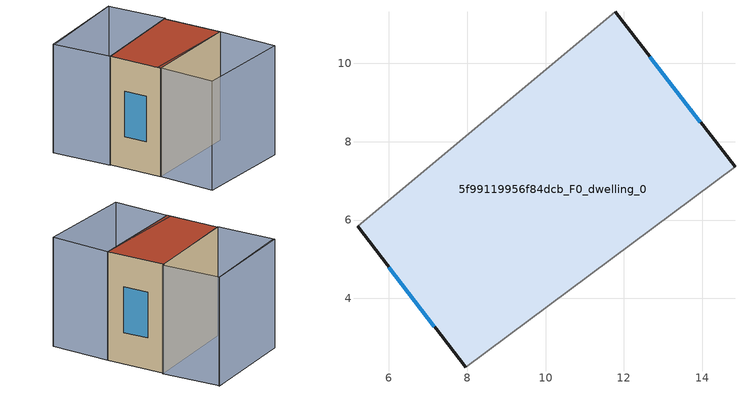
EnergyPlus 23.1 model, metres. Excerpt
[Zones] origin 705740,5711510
5f99119956f84dcb_F0_dwelling_0
 floor ground (EU_floor_Construction): 11.78,11.32 14.83,7.35 7.96,2.24 5.2,5.84 z0
 wall outside (EU_wall_Construction): 14.83,7.35 11.78,11.32 / 5.2,5.84 7.96,2.24 z0:9
 wall adiabatic (EU_wall_Construction): 7.96,2.24 14.83,7.35 / 11.78,11.32 5.2,5.84 z0:9
 window (EU_Window_Construction): 13.95,8.5 12.66,10.17 / 6,4.8 7.16,3.28 z2.6:6.4
 roof outside (EU_roof_Construction): 14.83,7.35 11.78,11.32 5.2,5.84 7.96,2.24 z9
shading: 8.77,15.27 2.25,9.72 / 14.83,7.35 17.7,3.19 / 17.7,3.19 10.66,-1.67 / 10.66,-1.67 7.79,2.49 / 7.79,2.49 14.83,7.35 / 11.93,11.44 5.2,5.84 / 5.2,5.84 2,9.68 / 2,9.68 8.73,15.28 / 8.73,15.28 11.93,11.44 z0:9
[Building]
EU S2 Campaign: North Axis=0; Terrain=City; Solar Distribution=FullExterior
[Site:Location]
London: Latitude=51.5; Longitude=-0.5; Time Zone=0; Elevation=25
[SizingPeriod:WeatherFileDays]
AnnualSizingPeriod: Begin Month=1; Begin Day of Month=1; End Month=12; End Day of Month=31; Day of Week for Start Day=Monday; Use Weather File Daylight Saving Period=No; Use Weather File Rain and Snow Indicators=No
[MATERIAL]
EU_InternalMass_Material: Roughness=MediumRough; Thickness=0.1; Conductivity=1; Density=1800; Specific Heat=900; Thermal Absorptance=0.9; Solar Absorptance=0.7; Visible Absorptance=0.7
[MATERIAL:NOMASS] Roughness=MediumRough; Thermal Absorptance=0.9; Solar Absorptance=0.7; Visible Absorptance=0.7
Name | Thermal Resistance
EU_wall_NoMass | 0.724719
EU_roof_NoMass | 2.98947
EU_floor_NoMass | 2.39157
[WINDOWMATERIAL:SIMPLEGLAZINGSYSTEM]
EU_Window_SimpleGlazing: UFactor=2.63425; Solar Heat Gain Coefficient=0.76; Visible Transmittance=0.76
[CONSTRUCTION]
EU_wall_Construction: EU_wall_NoMass
EU_roof_Construction: EU_roof_NoMass
EU_floor_Construction: EU_floor_NoMass
EU_InternalMass_Construction: EU_InternalMass_Material
EU_Window_Construction: EU_Window_SimpleGlazing
[ZONE]
5f99119956f84dcb_F0_dwelling_0: Type=1; Multiplier=1; Ceiling Height=autocalculate; Volume=367.253; Floor Area=autocalculate; Part of Total Floor Area=Yes
[INTERNALMASS]
5f99119956f84dcb_F0_dwelling_0_EU_InternalMass: Construction=EU_InternalMass_Construction; Zone or ZoneList=5f99119956f84dcb_F0_dwelling_0; Surface Area=40.8063
[OTHEREQUIPMENT]
EU_Step8_InternalGain_5f99119956f84dcb_F0_dwelling_0_f000: Fuel Type=Electricity; Zone or ZoneList or Space or SpaceList=5f99119956f84dcb_F0_dwelling_0; Schedule=EU_Step8_GainSchedule_5f99119956f84dcb_F0_dwelling_0_f000; Design Level Calculation Method=Watts/Area; Power per Zone Floor Area=1; Fraction Latent=0; Fraction Radiant=0; Fraction Lost=0; Carbon Dioxide Generation Rate=0; EndUse Subcategory=EU_Step8_InternalGains
[ZONEVENTILATION:DESIGNFLOWRATE]
EU_ConstantAir_5f99119956f84dcb_F0_dwelling_0: Zone or ZoneList or Space or SpaceList=5f99119956f84dcb_F0_dwelling_0; Schedule=EU_AlwaysOn; Design Flow Rate Calculation Method=AirChanges/Hour; Air Changes per Hour=0.418135; Ventilation Type=Natural; Fan Pressure Rise=0; Fan Total Efficiency=1; Constant Term Coefficient=1; Temperature Term Coefficient=0; Velocity Term Coefficient=0; Velocity Squared Term Coefficient=0; Minimum Indoor Temperature=-100; Maximum Indoor Temperature=100; Delta Temperature=-100; Minimum Outdoor Temperature=-100; Maximum Outdoor Temperature=100; Maximum Wind Speed=40
[HVACTEMPLATE:THERMOSTAT]
EU_HeatOnly_5f99119956f84dcb_F0_dwelling_0: Constant Heating Setpoint=20; Constant Cooling Setpoint=50
[HVACTEMPLATE:ZONE:IDEALLOADSAIRSYSTEM]
5f99119956f84dcb_F0_dwelling_0: Template Thermostat=EU_HeatOnly_5f99119956f84dcb_F0_dwelling_0; System Availability Schedule=EU_AlwaysOn; Maximum Heating Supply Air Temperature=50; Minimum Cooling Supply Air Temperature=13; Maximum Heating Supply Air Humidity Ratio=0.0156; Minimum Cooling Supply Air Humidity Ratio=0.0077; Heating Limit=NoLimit; Cooling Limit=NoLimit; Heating Availability Schedule=EU_AlwaysOn; Cooling Availability Schedule=EU_CoolingOff; Dehumidification Control Type=ConstantSensibleHeatRatio; Cooling Sensible Heat Ratio=0.7; Dehumidification Setpoint=60; Humidification Control Type=None; Humidification Setpoint=30; Outdoor Air Method=None; Outdoor Air Flow Rate per Person=0.00944; Outdoor Air Flow Rate per Zone Floor Area=0; Outdoor Air Flow Rate per Zone=0; Demand Controlled Ventilation Type=None; Outdoor Air Economizer Type=NoEconomizer; Heat Recovery Type=None; Sensible Heat Recovery Effectiveness=0.7; Latent Heat Recovery Effectiveness=0.65
[SIZING:ZONE]
5f99119956f84dcb_F0_dwelling_0: Zone Cooling Design Supply Air Temperature Input Method=SupplyAirTemperature; Zone Cooling Design Supply Air Temperature=13; Zone Heating Design Supply Air Temperature Input Method=SupplyAirTemperature; Zone Heating Design Supply Air Temperature=50; Zone Cooling Design Supply Air Humidity Ratio=0.008; Zone Heating Design Supply Air Humidity Ratio=0.008; Cooling Design Air Flow Method=DesignDay; Cooling Design Air Flow Rate=0; Cooling Minimum Air Flow per Zone Floor Area=0.000762; Cooling Minimum Air Flow=0; Cooling Minimum Air Flow Fraction=0.2; Heating Design Air Flow Method=DesignDay; Heating Design Air Flow Rate=0; Heating Maximum Air Flow per Zone Floor Area=0.002032; Heating Maximum Air Flow=0.141576; Heating Maximum Air Flow Fraction=0.3; Account for Dedicated Outdoor Air System=No; Dedicated Outdoor Air System Control Strategy=NeutralSupplyAir; Dedicated Outdoor Air Low Setpoint Temperature for Design=autosize; Dedicated Outdoor Air High Setpoint Temperature for Design=autosize; Zone Load Sizing Method=Sensible Load Only No Latent Load; Zone Latent Cooling Design Supply Air Humidity Ratio Input Method=HumidityRatioDifference; Zone Cooling Design Supply Air Humidity Ratio Difference=0.005; Zone Latent Heating Design Supply Air Humidity Ratio Input Method=HumidityRatioDifference; Zone Humidification Design Supply Air Humidity Ratio Difference=0.005
[SCHEDULE:CONSTANT]
Name | Hourly Value
EU_AlwaysOn | 1
EU_CoolingOff | 0
[SCHEDULE:FILE]
EU_Step8_GainSchedule_5f99119956f84dcb_F0_dwelling_0_f000: File=../../schedules/5f99119956f84dcb/5f99119956f84dcb_F0_dwelling_0_f000_gain.csv; Column Number=1; Rows to Skip at Top=0; Number of Hours of Data=8760; Column Separator=Comma; Interpolate to Timestep=No; Minutes per Item=60; Adjust Schedule for Daylight Savings=Yes
